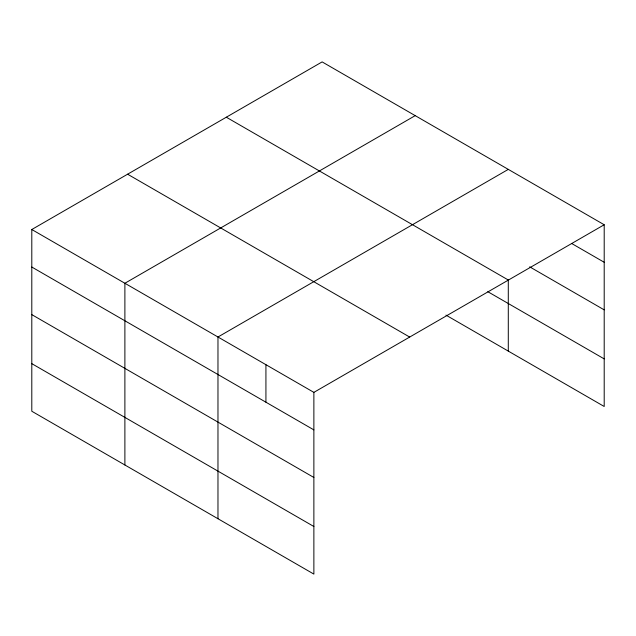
<?xml version="1.0" encoding="UTF-8"?>
<svg xmlns="http://www.w3.org/2000/svg" width="636" height="636" viewBox="0 0 636 636"><rect width="100%" height="100%" fill="white"/><g stroke="black" fill="none" stroke-linecap="round" stroke-linejoin="round"><path stroke-width="0.95" d="M31.8 229.517L313.874 392.372L313.874 574.101L31.8 411.246L31.8 229.517L322.126 61.899L604.2 224.754L604.2 406.484L445.955 315.114M415.205 115.641L124.887 283.259L124.887 464.988M508.291 169.383L217.973 337L217.973 518.73M313.874 392.372L604.2 224.754M571.661 243.485L604.2 262.27M529.701 266.85L604.2 309.859M226.313 117.215L508.395 280.071M487.796 291.685L604.2 358.895M127.605 174.208L409.687 337.064M31.8 267.033L313.874 429.888M31.8 314.621L313.874 477.477M31.8 363.649L313.874 526.505M508.291 279.983L508.291 351.112M265.928 364.69L265.928 402.198"/></g></svg>
